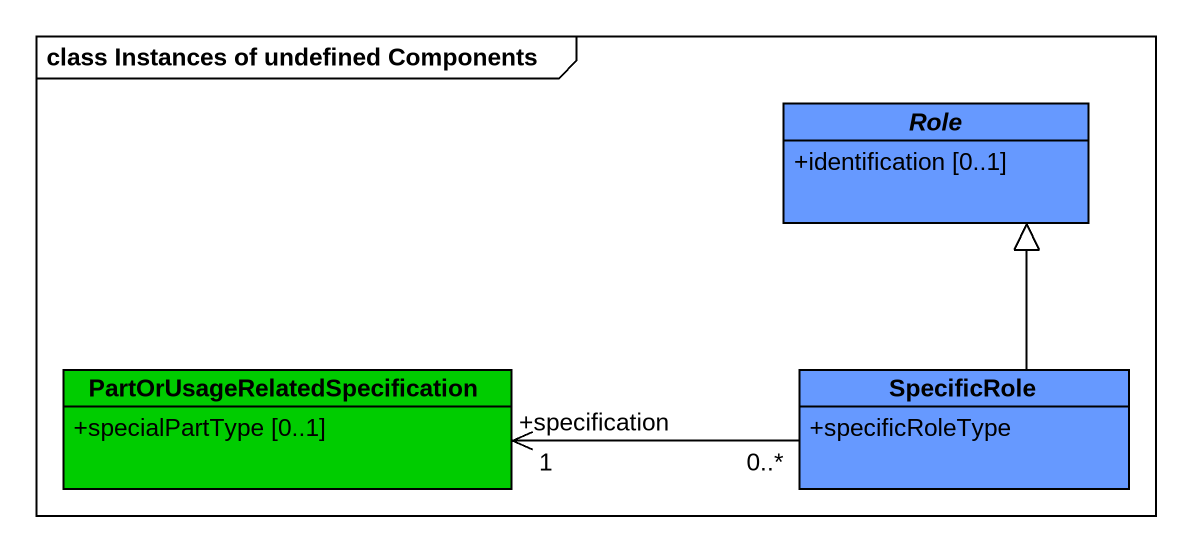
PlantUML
@startuml
mainframe class Instances of undefined Components
hide circle
hide empty members
skinparam classAttributeIconSize 0
abstract class Role #6699FF {
  +identification [0..1]
}
class "PartOrUsageRelatedSpecification" as PartOrUsageRelatedSpecificat #00CC00 {
  +specialPartType [0..1]
}
class SpecificRole #6699FF {
  +specificRoleType
}
SpecificRole -up-|> Role
SpecificRole "0..*" -left-> "+specification\n1" PartOrUsageRelatedSpecificat
@enduml
